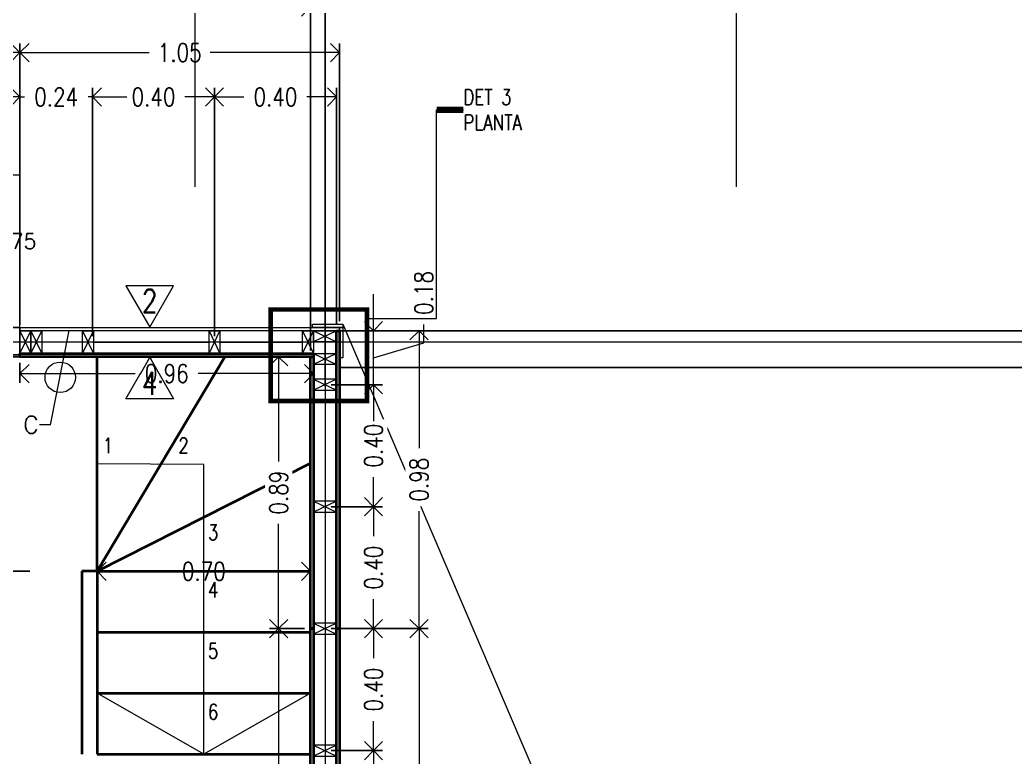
# Model space of a CAD drawing. Header units: inches. Extents: x 10.8 to 60.4, y 12.2 to 79.7.
# Drawn here: x 21.86 to 25.123, y 20.772 to 23.19 of the extents above; entities that cross this region are included whole.
import ezdxf
from ezdxf.enums import TextEntityAlignment as Align

# ---------------------------------------------------------------- set-up
doc = ezdxf.new("R2010")
doc.units = ezdxf.units.IN
doc.header["$MEASUREMENT"] = 0
doc.linetypes.add('CENTER', pattern=[2, 1.25, -0.25, 0.25, -0.25])
doc.layers.get('DEFPOINTS').update_dxf_attribs({"color": 210})
for name, color, linetype, lineweight in [('A-ANNO-DIMS', 3, 'Continuous', 18), ('A-ANNO-SYMB', 3, 'Continuous', 18), ('A-ANNO-TEXT', 3, 'Continuous', 18), ('A-DETL-MBND', 3, 'Continuous', 18), ('A-DOOR-FULL', 4, 'Continuous', 25), ('A-ELEV-IDEN', 3, 'Continuous', 18), ('A-ELEV-MBE1', 7, 'Continuous', 35), ('A-ELEV-MBE2', 4, 'Continuous', 25), ('A-SECT-MCUT', 7, 'Continuous', 35), ('A-WALL-PATT', 8, 'Continuous', 18), ('A-WALL-STUD', 3, 'Continuous', 18)]:
    doc.layers.add(name, color=color, linetype=linetype, lineweight=lineweight)
doc.styles.add('E-ROMANS', font='romans.shx', dxfattribs={"width": 0.8})
doc.dimstyles.new('E-0050_ARW_12', dxfattribs={"dimscale": 0.001, "dimtxt": 60, "dimasz": 60, "dimexe": 30, "dimexo": 20, "dimgap": 30, "dimtad": 0, "dimzin": 0, "dimdsep": 46, "dimtxsty": 'E-ROMANS', "dimblk": 'OPEN90', "dimcen": 30, "dimclrd": 256, "dimclre": 256, "dimclrt": 256, "dimadec": 0, "dimazin": 0, "dimtfac": 1, "dimtmove": 1, "dimatfit": 3, "dimldrblk": 'OPEN90', "dimfxl": 1, "dimtfill": 1, "dimtolj": 1, "dimtzin": 0, "dimlwd": -1, "dimarcsym": 0})

# ---------------------------------------------------------------- blocks, each defined once
blk = doc.blocks.new('_Open90')
at = {"color": 0, "linetype": 'ByBlock', "lineweight": -2}
for p, q in [((0, 0), (-1, 0)), ((-0.5, 0.5), (0, 0)), ((0, 0), (-0.5, -0.5))]:
    blk.add_line(p, q, dxfattribs=at)
blk = doc.blocks.new('*D928')
at = {"layer": 'A-ANNO-DIMS', "lineweight": -2, "transparency": 16777216}
for p, q in [((22.1129, 21.4014), (22.1129, 21.4114)), ((22.8129, 21.4014), (22.8129, 21.4114))]:
    blk.add_line(p, q, dxfattribs=at)
at = {"layer": 'A-ANNO-DIMS', "transparency": 16777216}
for p, q in [((22.1729, 21.3814), (22.3598, 21.3814)), ((22.7529, 21.3814), (22.566, 21.3814))]:
    blk.add_line(p, q, dxfattribs=at)
at = {"layer": 'DEFPOINTS', "color": 0, "transparency": 16777216}
for p in [(22.1129, 21.3814), (22.8129, 21.3814), (22.8129, 21.3814)]:
    blk.add_point(p, dxfattribs=at)
at = {"layer": 'A-ANNO-DIMS', "transparency": 16777216, "xscale": 0.06, "yscale": 0.06, "zscale": 0.06, "rotation": 180}
blk.add_blockref('_Open90', (22.1129, 21.3814), dxfattribs=at)
at = {"layer": 'A-ANNO-DIMS', "transparency": 16777216, "xscale": 0.06, "yscale": 0.06, "zscale": 0.06}
blk.add_blockref('_Open90', (22.8129, 21.3814), dxfattribs=at)
at = {"layer": 'A-ANNO-DIMS', "transparency": 16777216, "insert": (22.4629, 21.3814), "char_height": 0.06, "attachment_point": 5, "style": 'E-ROMANS', "bg_fill": 3, "box_fill_scale": 1.25, "bg_fill_color": 256, "bg_fill_true_color": 13158600, "bg_fill_transparency": 0}
blk.add_mtext('\\A1;0.70', dxfattribs=at)
blk = doc.blocks.new('*D572')
at = {"layer": 'A-ANNO-DIMS', "lineweight": -2, "transparency": 16777216}
for p, q in [((22.8804, 20.7934), (23.0492, 20.7934)), ((22.8804, 20.3934), (23.0492, 20.3934))]:
    blk.add_line(p, q, dxfattribs=at)
at = {"layer": 'A-ANNO-DIMS', "transparency": 16777216}
for p, q in [((23.0192, 20.7334), (23.0192, 20.6966)), ((23.0192, 20.4534), (23.0192, 20.4903))]:
    blk.add_line(p, q, dxfattribs=at)
at = {"layer": 'DEFPOINTS', "color": 0, "transparency": 16777216}
for p in [(22.8604, 20.7934), (23.0192, 20.7934), (22.8604, 20.3934)]:
    blk.add_point(p, dxfattribs=at)
at = {"layer": 'A-ANNO-DIMS', "transparency": 16777216, "xscale": 0.06, "yscale": 0.06, "zscale": 0.06}
for p, rotation in [((23.0192, 20.7934), 90), ((23.0192, 20.3934), 270)]:
    blk.add_blockref('_Open90', p, dxfattribs=dict(at, rotation=rotation))
at = {"layer": 'A-ANNO-DIMS', "transparency": 16777216, "insert": (23.0192, 20.5934), "char_height": 0.06, "attachment_point": 5, "rotation": 90, "style": 'E-ROMANS', "bg_fill": 3, "box_fill_scale": 1.25, "bg_fill_color": 256, "bg_fill_true_color": 13158600, "bg_fill_transparency": 0}
blk.add_mtext('\\A1;0.40', dxfattribs=at)
blk = doc.blocks.new('*D573')
at = {"layer": 'A-ANNO-DIMS', "lineweight": -2, "transparency": 16777216}
for p, q in [((22.8804, 21.1934), (23.0492, 21.1934)), ((22.8804, 20.7934), (23.0492, 20.7934))]:
    blk.add_line(p, q, dxfattribs=at)
at = {"layer": 'A-ANNO-DIMS', "transparency": 16777216}
for p, q in [((23.0192, 21.1334), (23.0192, 21.0966)), ((23.0192, 20.8534), (23.0192, 20.8903))]:
    blk.add_line(p, q, dxfattribs=at)
at = {"layer": 'DEFPOINTS', "color": 0, "transparency": 16777216}
for p in [(22.8604, 21.1934), (23.0192, 21.1934), (22.8604, 20.7934)]:
    blk.add_point(p, dxfattribs=at)
at = {"layer": 'A-ANNO-DIMS', "transparency": 16777216, "xscale": 0.06, "yscale": 0.06, "zscale": 0.06}
for p, rotation in [((23.0192, 21.1934), 90), ((23.0192, 20.7934), 270)]:
    blk.add_blockref('_Open90', p, dxfattribs=dict(at, rotation=rotation))
at = {"layer": 'A-ANNO-DIMS', "transparency": 16777216, "insert": (23.0192, 20.9934), "char_height": 0.06, "attachment_point": 5, "rotation": 90, "style": 'E-ROMANS', "bg_fill": 3, "box_fill_scale": 1.25, "bg_fill_color": 256, "bg_fill_true_color": 13158600, "bg_fill_transparency": 0}
blk.add_mtext('\\A1;0.40', dxfattribs=at)
blk = doc.blocks.new('*D574')
at = {"layer": 'A-ANNO-DIMS', "lineweight": -2, "transparency": 16777216}
for p, q in [((22.8804, 21.5934), (23.0492, 21.5934)), ((22.8804, 21.1934), (23.0492, 21.1934))]:
    blk.add_line(p, q, dxfattribs=at)
at = {"layer": 'A-ANNO-DIMS', "transparency": 16777216}
for p, q in [((23.0192, 21.5334), (23.0192, 21.4966)), ((23.0192, 21.2534), (23.0192, 21.2903))]:
    blk.add_line(p, q, dxfattribs=at)
at = {"layer": 'DEFPOINTS', "color": 0, "transparency": 16777216}
for p in [(22.8604, 21.5934), (23.0192, 21.5934), (22.8604, 21.1934)]:
    blk.add_point(p, dxfattribs=at)
at = {"layer": 'A-ANNO-DIMS', "transparency": 16777216, "xscale": 0.06, "yscale": 0.06, "zscale": 0.06}
for p, rotation in [((23.0192, 21.5934), 90), ((23.0192, 21.1934), 270)]:
    blk.add_blockref('_Open90', p, dxfattribs=dict(at, rotation=rotation))
at = {"layer": 'A-ANNO-DIMS', "transparency": 16777216, "insert": (23.0192, 21.3934), "char_height": 0.06, "attachment_point": 5, "rotation": 90, "style": 'E-ROMANS', "bg_fill": 3, "box_fill_scale": 1.25, "bg_fill_color": 256, "bg_fill_true_color": 13158600, "bg_fill_transparency": 0}
blk.add_mtext('\\A1;0.40', dxfattribs=at)
blk = doc.blocks.new('*D575')
at = {"layer": 'A-ANNO-DIMS', "lineweight": -2, "transparency": 16777216}
for p, q in [((22.8804, 21.9934), (23.0492, 21.9934)), ((22.8804, 21.5934), (23.0492, 21.5934))]:
    blk.add_line(p, q, dxfattribs=at)
at = {"layer": 'A-ANNO-DIMS', "transparency": 16777216}
for p, q in [((23.0192, 21.9334), (23.0192, 21.8966)), ((23.0192, 21.6534), (23.0192, 21.6903))]:
    blk.add_line(p, q, dxfattribs=at)
at = {"layer": 'DEFPOINTS', "color": 0, "transparency": 16777216}
for p in [(22.8604, 21.9934), (23.0192, 21.9934), (22.8604, 21.5934)]:
    blk.add_point(p, dxfattribs=at)
at = {"layer": 'A-ANNO-DIMS', "transparency": 16777216, "xscale": 0.06, "yscale": 0.06, "zscale": 0.06}
for p, rotation in [((23.0192, 21.9934), 90), ((23.0192, 21.5934), 270)]:
    blk.add_blockref('_Open90', p, dxfattribs=dict(at, rotation=rotation))
at = {"layer": 'A-ANNO-DIMS', "transparency": 16777216, "insert": (23.0192, 21.7934), "char_height": 0.06, "attachment_point": 5, "rotation": 90, "style": 'E-ROMANS', "bg_fill": 3, "box_fill_scale": 1.25, "bg_fill_color": 256, "bg_fill_true_color": 13158600, "bg_fill_transparency": 0}
blk.add_mtext('\\A1;0.40', dxfattribs=at)
blk = doc.blocks.new('*D935')
at = {"layer": 'A-ANNO-DIMS', "lineweight": -2, "transparency": 16777216}
for p, q in [((22.9279, 21.1934), (23.1987, 21.1934)), ((22.9279, 19.9934), (23.1987, 19.9934))]:
    blk.add_line(p, q, dxfattribs=at)
at = {"layer": 'A-ANNO-DIMS', "transparency": 16777216}
for p, q in [((23.1687, 21.1334), (23.1687, 20.6931)), ((23.1687, 20.0534), (23.1687, 20.4937))]:
    blk.add_line(p, q, dxfattribs=at)
at = {"layer": 'DEFPOINTS', "color": 0, "transparency": 16777216}
for p in [(22.9079, 21.1934), (23.1687, 21.1934), (22.9079, 19.9934)]:
    blk.add_point(p, dxfattribs=at)
at = {"layer": 'A-ANNO-DIMS', "transparency": 16777216, "xscale": 0.06, "yscale": 0.06, "zscale": 0.06}
for p, rotation in [((23.1687, 21.1934), 90), ((23.1687, 19.9934), 270)]:
    blk.add_blockref('_Open90', p, dxfattribs=dict(at, rotation=rotation))
at = {"layer": 'A-ANNO-DIMS', "transparency": 16777216, "insert": (23.1687, 20.5934), "char_height": 0.06, "attachment_point": 5, "rotation": 90, "style": 'E-ROMANS', "bg_fill": 3, "box_fill_scale": 1.25, "bg_fill_color": 256, "bg_fill_true_color": 13158600, "bg_fill_transparency": 0}
blk.add_mtext('\\A1;1.20', dxfattribs=at)
blk = doc.blocks.new('*D936')
at = {"layer": 'A-ANNO-DIMS', "lineweight": -2, "transparency": 16777216}
for p, q in [((22.9279, 22.1704), (23.1987, 22.1704)), ((22.9279, 21.1934), (23.1987, 21.1934))]:
    blk.add_line(p, q, dxfattribs=at)
at = {"layer": 'A-ANNO-DIMS', "transparency": 16777216}
for p, q in [((23.1687, 22.1104), (23.1687, 21.785)), ((23.1687, 21.2534), (23.1687, 21.5788))]:
    blk.add_line(p, q, dxfattribs=at)
at = {"layer": 'DEFPOINTS', "color": 0, "transparency": 16777216}
for p in [(22.9079, 22.1704), (23.1687, 22.1704), (22.9079, 21.1934)]:
    blk.add_point(p, dxfattribs=at)
at = {"layer": 'A-ANNO-DIMS', "transparency": 16777216, "xscale": 0.06, "yscale": 0.06, "zscale": 0.06}
for p, rotation in [((23.1687, 22.1704), 90), ((23.1687, 21.1934), 270)]:
    blk.add_blockref('_Open90', p, dxfattribs=dict(at, rotation=rotation))
at = {"layer": 'A-ANNO-DIMS', "transparency": 16777216, "insert": (23.1687, 21.6819), "char_height": 0.06, "attachment_point": 5, "rotation": 90, "style": 'E-ROMANS', "bg_fill": 3, "box_fill_scale": 1.25, "bg_fill_color": 256, "bg_fill_true_color": 13158600, "bg_fill_transparency": 0}
blk.add_mtext('\\A1;0.98', dxfattribs=at)
blk = doc.blocks.new('*D944')
at = {"layer": 'A-ANNO-DIMS', "lineweight": -2, "transparency": 16777216}
for p, q in [((22.7929, 21.1934), (22.6782, 21.1934)), ((22.7929, 19.9934), (22.6782, 19.9934))]:
    blk.add_line(p, q, dxfattribs=at)
at = {"layer": 'A-ANNO-DIMS', "transparency": 16777216}
for p, q in [((22.7082, 21.1334), (22.7082, 20.6931)), ((22.7082, 20.0534), (22.7082, 20.4937))]:
    blk.add_line(p, q, dxfattribs=at)
at = {"layer": 'DEFPOINTS', "color": 0, "transparency": 16777216}
for p in [(22.7082, 21.1934), (22.8129, 21.1934), (22.8129, 19.9934)]:
    blk.add_point(p, dxfattribs=at)
at = {"layer": 'A-ANNO-DIMS', "transparency": 16777216, "xscale": 0.06, "yscale": 0.06, "zscale": 0.06}
for p, rotation in [((22.7082, 21.1934), 90), ((22.7082, 19.9934), 270)]:
    blk.add_blockref('_Open90', p, dxfattribs=dict(at, rotation=rotation))
at = {"layer": 'A-ANNO-DIMS', "transparency": 16777216, "insert": (22.7082, 20.5934), "char_height": 0.06, "attachment_point": 5, "rotation": 90, "style": 'E-ROMANS', "bg_fill": 3, "box_fill_scale": 1.25, "bg_fill_color": 256, "bg_fill_true_color": 13158600, "bg_fill_transparency": 0}
blk.add_mtext('\\A1;1.20', dxfattribs=at)
blk = doc.blocks.new('*D945')
at = {"layer": 'A-ANNO-DIMS', "lineweight": -2, "transparency": 16777216}
for p, q in [((22.7929, 22.0854), (22.6782, 22.0854)), ((22.7929, 21.1934), (22.6782, 21.1934))]:
    blk.add_line(p, q, dxfattribs=at)
at = {"layer": 'A-ANNO-DIMS', "transparency": 16777216}
for p, q in [((22.7082, 22.0254), (22.7082, 21.7414)), ((22.7082, 21.2534), (22.7082, 21.5374))]:
    blk.add_line(p, q, dxfattribs=at)
at = {"layer": 'DEFPOINTS', "color": 0, "transparency": 16777216}
for p in [(22.7082, 22.0854), (22.8129, 22.0854), (22.8129, 21.1934)]:
    blk.add_point(p, dxfattribs=at)
at = {"layer": 'A-ANNO-DIMS', "transparency": 16777216, "xscale": 0.06, "yscale": 0.06, "zscale": 0.06}
for p, rotation in [((22.7082, 22.0854), 90), ((22.7082, 21.1934), 270)]:
    blk.add_blockref('_Open90', p, dxfattribs=dict(at, rotation=rotation))
at = {"layer": 'A-ANNO-DIMS', "transparency": 16777216, "insert": (22.7082, 21.6394), "char_height": 0.06, "attachment_point": 5, "rotation": 90, "style": 'E-ROMANS', "bg_fill": 3, "box_fill_scale": 1.25, "bg_fill_color": 256, "bg_fill_true_color": 13158600, "bg_fill_transparency": 0}
blk.add_mtext('\\A1;0.89', dxfattribs=at)
blk = doc.blocks.new('*D952')
at = {"layer": 'A-ANNO-DIMS', "lineweight": -2, "transparency": 16777216}
for p, q in [((21.8599, 22.0654), (21.8599, 22.0001)), ((22.8229, 22.0654), (22.8229, 22.0001))]:
    blk.add_line(p, q, dxfattribs=at)
at = {"layer": 'A-ANNO-DIMS', "transparency": 16777216}
for p, q in [((21.9199, 22.0301), (22.2383, 22.0301)), ((22.7629, 22.0301), (22.4446, 22.0301))]:
    blk.add_line(p, q, dxfattribs=at)
at = {"layer": 'DEFPOINTS', "color": 0, "transparency": 16777216}
for p in [(21.8599, 22.0854), (22.8229, 22.0854), (22.8229, 22.0301)]:
    blk.add_point(p, dxfattribs=at)
at = {"layer": 'A-ANNO-DIMS', "transparency": 16777216, "xscale": 0.06, "yscale": 0.06, "zscale": 0.06, "rotation": 180}
blk.add_blockref('_Open90', (21.8599, 22.0301), dxfattribs=at)
at = {"layer": 'A-ANNO-DIMS', "transparency": 16777216, "xscale": 0.06, "yscale": 0.06, "zscale": 0.06}
blk.add_blockref('_Open90', (22.8229, 22.0301), dxfattribs=at)
at = {"layer": 'A-ANNO-DIMS', "transparency": 16777216, "insert": (22.3414, 22.0301), "char_height": 0.06, "attachment_point": 5, "style": 'E-ROMANS', "bg_fill": 3, "box_fill_scale": 1.25, "bg_fill_color": 256, "bg_fill_true_color": 13158600, "bg_fill_transparency": 0}
blk.add_mtext('\\A1;0.96', dxfattribs=at)
blk = doc.blocks.new('*D672')
at = {"layer": 'A-ANNO-DIMS', "transparency": 16777216}
for p, q in [((23.0192, 22.2304), (23.0192, 22.2904)), ((23.1842, 22.1314), (23.1842, 22.1914)), ((23.0192, 21.9934), (23.0192, 22.1704)), ((23.0192, 21.9934), (23.0192, 22.1704)), ((23.0192, 22.0819), (23.1842, 22.1314)), ((23.0192, 21.9334), (23.0192, 21.8734))]:
    blk.add_line(p, q, dxfattribs=at)
at = {"layer": 'A-ANNO-DIMS', "lineweight": -2, "transparency": 16777216}
for p, q in [((22.8804, 22.1704), (23.0492, 22.1704)), ((22.8804, 21.9934), (23.0492, 21.9934))]:
    blk.add_line(p, q, dxfattribs=at)
at = {"layer": 'DEFPOINTS', "color": 0, "transparency": 16777216}
for p in [(22.8604, 22.1704), (23.0192, 22.1704), (22.8604, 21.9934)]:
    blk.add_point(p, dxfattribs=at)
at = {"layer": 'A-ANNO-DIMS', "transparency": 16777216, "xscale": 0.06, "yscale": 0.06, "zscale": 0.06}
for p, rotation in [((23.0192, 22.1704), 270), ((23.0192, 21.9934), 90)]:
    blk.add_blockref('_Open90', p, dxfattribs=dict(at, rotation=rotation))
at = {"layer": 'A-ANNO-DIMS', "transparency": 16777216, "insert": (23.1842, 22.2945), "char_height": 0.06, "attachment_point": 5, "rotation": 90, "style": 'E-ROMANS', "bg_fill": 3, "box_fill_scale": 1.25, "bg_fill_color": 256, "bg_fill_true_color": 13158600, "bg_fill_transparency": 0}
blk.add_mtext('\\A1;0.18', dxfattribs=at)
blk = doc.blocks.new('*D676')
at = {"layer": 'A-ANNO-DIMS', "lineweight": -2, "transparency": 16777216}
for p, q in [((21.8599, 22.2014), (21.8599, 23.113)), ((22.9079, 22.2014), (22.9079, 23.113))]:
    blk.add_line(p, q, dxfattribs=at)
at = {"layer": 'A-ANNO-DIMS', "transparency": 16777216}
for p, q in [((21.9199, 23.083), (22.2842, 23.083)), ((22.8479, 23.083), (22.4836, 23.083))]:
    blk.add_line(p, q, dxfattribs=at)
at = {"layer": 'DEFPOINTS', "color": 0, "transparency": 16777216}
for p in [(22.9079, 23.083), (21.8599, 22.1814), (22.9079, 22.1814)]:
    blk.add_point(p, dxfattribs=at)
at = {"layer": 'A-ANNO-DIMS', "transparency": 16777216, "xscale": 0.06, "yscale": 0.06, "zscale": 0.06, "rotation": 180}
blk.add_blockref('_Open90', (21.8599, 23.083), dxfattribs=at)
at = {"layer": 'A-ANNO-DIMS', "transparency": 16777216, "xscale": 0.06, "yscale": 0.06, "zscale": 0.06}
blk.add_blockref('_Open90', (22.9079, 23.083), dxfattribs=at)
at = {"layer": 'A-ANNO-DIMS', "transparency": 16777216, "insert": (22.3839, 23.083), "char_height": 0.06, "attachment_point": 5, "style": 'E-ROMANS', "bg_fill": 3, "box_fill_scale": 1.25, "bg_fill_color": 256, "bg_fill_true_color": 13158600, "bg_fill_transparency": 0}
blk.add_mtext('\\A1;1.05', dxfattribs=at)
blk = doc.blocks.new('*D677')
at = {"layer": 'A-ANNO-DIMS', "lineweight": -2, "transparency": 16777216}
for p, q in [((21.0129, 22.2014), (21.0129, 23.113)), ((21.8599, 22.2014), (21.8599, 23.113))]:
    blk.add_line(p, q, dxfattribs=at)
at = {"layer": 'A-ANNO-DIMS', "transparency": 16777216}
for p, q in [((21.0729, 23.083), (21.3333, 23.083)), ((21.7999, 23.083), (21.5396, 23.083))]:
    blk.add_line(p, q, dxfattribs=at)
at = {"layer": 'DEFPOINTS', "color": 0, "transparency": 16777216}
for p in [(21.8599, 23.083), (21.0129, 22.1814), (21.8599, 22.1814)]:
    blk.add_point(p, dxfattribs=at)
at = {"layer": 'A-ANNO-DIMS', "transparency": 16777216, "xscale": 0.06, "yscale": 0.06, "zscale": 0.06, "rotation": 180}
blk.add_blockref('_Open90', (21.0129, 23.083), dxfattribs=at)
at = {"layer": 'A-ANNO-DIMS', "transparency": 16777216, "xscale": 0.06, "yscale": 0.06, "zscale": 0.06}
blk.add_blockref('_Open90', (21.8599, 23.083), dxfattribs=at)
at = {"layer": 'A-ANNO-DIMS', "transparency": 16777216, "insert": (21.4364, 23.083), "char_height": 0.06, "attachment_point": 5, "style": 'E-ROMANS', "bg_fill": 3, "box_fill_scale": 1.25, "bg_fill_color": 256, "bg_fill_true_color": 13158600, "bg_fill_transparency": 0}
blk.add_mtext('\\A1;0.85', dxfattribs=at)
blk = doc.blocks.new('*D682')
at = {"layer": 'A-ANNO-DIMS', "lineweight": -2, "transparency": 16777216}
for p, q in [((21.8599, 22.1904), (21.8599, 22.9674)), ((22.0979, 22.1529), (22.0979, 22.9674))]:
    blk.add_line(p, q, dxfattribs=at)
at = {"layer": 'A-ANNO-DIMS', "transparency": 16777216}
for p, q in [((21.7999, 22.9374), (21.7399, 22.9374)), ((21.8599, 22.9374), (21.8746, 22.9374)), ((22.0979, 22.9374), (22.0832, 22.9374)), ((22.1579, 22.9374), (22.2179, 22.9374))]:
    blk.add_line(p, q, dxfattribs=at)
at = {"layer": 'DEFPOINTS', "color": 0, "transparency": 16777216}
for p in [(22.0979, 22.9374), (21.8599, 22.1704), (22.0979, 22.1329)]:
    blk.add_point(p, dxfattribs=at)
at = {"layer": 'A-ANNO-DIMS', "transparency": 16777216, "xscale": 0.06, "yscale": 0.06, "zscale": 0.06}
blk.add_blockref('_Open90', (21.8599, 22.9374), dxfattribs=at)
at = {"layer": 'A-ANNO-DIMS', "transparency": 16777216, "xscale": 0.06, "yscale": 0.06, "zscale": 0.06, "rotation": 180}
blk.add_blockref('_Open90', (22.0979, 22.9374), dxfattribs=at)
at = {"layer": 'A-ANNO-DIMS', "transparency": 16777216, "insert": (21.9789, 22.9374), "char_height": 0.06, "attachment_point": 5, "style": 'E-ROMANS', "bg_fill": 3, "box_fill_scale": 1.25, "bg_fill_color": 256, "bg_fill_true_color": 13158600, "bg_fill_transparency": 0}
blk.add_mtext('\\A1;0.24', dxfattribs=at)
blk = doc.blocks.new('*D683')
at = {"layer": 'A-ANNO-DIMS', "lineweight": -2, "transparency": 16777216}
for p, q in [((22.0979, 22.1529), (22.0979, 22.9674)), ((22.4979, 22.1529), (22.4979, 22.9674))]:
    blk.add_line(p, q, dxfattribs=at)
at = {"layer": 'A-ANNO-DIMS', "transparency": 16777216}
for p, q in [((22.1579, 22.9374), (22.1947, 22.9374)), ((22.4379, 22.9374), (22.401, 22.9374))]:
    blk.add_line(p, q, dxfattribs=at)
at = {"layer": 'DEFPOINTS', "color": 0, "transparency": 16777216}
for p in [(22.4979, 22.9374), (22.0979, 22.1329), (22.4979, 22.1329)]:
    blk.add_point(p, dxfattribs=at)
at = {"layer": 'A-ANNO-DIMS', "transparency": 16777216, "xscale": 0.06, "yscale": 0.06, "zscale": 0.06, "rotation": 180}
blk.add_blockref('_Open90', (22.0979, 22.9374), dxfattribs=at)
at = {"layer": 'A-ANNO-DIMS', "transparency": 16777216, "xscale": 0.06, "yscale": 0.06, "zscale": 0.06}
blk.add_blockref('_Open90', (22.4979, 22.9374), dxfattribs=at)
at = {"layer": 'A-ANNO-DIMS', "transparency": 16777216, "insert": (22.2979, 22.9374), "char_height": 0.06, "attachment_point": 5, "style": 'E-ROMANS', "bg_fill": 3, "box_fill_scale": 1.25, "bg_fill_color": 256, "bg_fill_true_color": 13158600, "bg_fill_transparency": 0}
blk.add_mtext('\\A1;0.40', dxfattribs=at)
blk = doc.blocks.new('*D684')
at = {"layer": 'A-ANNO-DIMS', "lineweight": -2, "transparency": 16777216}
for p, q in [((22.4976, 22.1529), (22.4976, 22.9674)), ((22.8979, 22.1904), (22.8979, 22.9674))]:
    blk.add_line(p, q, dxfattribs=at)
at = {"layer": 'A-ANNO-DIMS', "transparency": 16777216}
for p, q in [((22.5576, 22.9374), (22.5946, 22.9374)), ((22.8379, 22.9374), (22.8009, 22.9374))]:
    blk.add_line(p, q, dxfattribs=at)
at = {"layer": 'DEFPOINTS', "color": 0, "transparency": 16777216}
for p in [(22.8979, 22.9374), (22.8979, 22.1704), (22.4976, 22.1329)]:
    blk.add_point(p, dxfattribs=at)
at = {"layer": 'A-ANNO-DIMS', "transparency": 16777216, "xscale": 0.06, "yscale": 0.06, "zscale": 0.06, "rotation": 180}
blk.add_blockref('_Open90', (22.4976, 22.9374), dxfattribs=at)
at = {"layer": 'A-ANNO-DIMS', "transparency": 16777216, "xscale": 0.06, "yscale": 0.06, "zscale": 0.06}
blk.add_blockref('_Open90', (22.8979, 22.9374), dxfattribs=at)
at = {"layer": 'A-ANNO-DIMS', "transparency": 16777216, "insert": (22.6978, 22.9374), "char_height": 0.06, "attachment_point": 5, "style": 'E-ROMANS', "bg_fill": 3, "box_fill_scale": 1.25, "bg_fill_color": 256, "bg_fill_true_color": 13158600, "bg_fill_transparency": 0}
blk.add_mtext('\\A1;0.40', dxfattribs=at)
blk = doc.blocks.new('*D685')
at = {"layer": 'A-ANNO-DIMS', "lineweight": -2, "transparency": 16777216}
for p, q in [((19.8129, 22.3503), (19.8129, 23.2619)), ((22.8129, 22.1054), (22.8129, 23.2619))]:
    blk.add_line(p, q, dxfattribs=at)
at = {"layer": 'A-ANNO-DIMS', "transparency": 16777216}
for p, q in [((19.8729, 23.2319), (21.2098, 23.2319)), ((22.7529, 23.2319), (21.416, 23.2319))]:
    blk.add_line(p, q, dxfattribs=at)
at = {"layer": 'DEFPOINTS', "color": 0, "transparency": 16777216}
for p in [(22.8129, 23.2319), (19.8129, 22.3303), (22.8129, 22.0854)]:
    blk.add_point(p, dxfattribs=at)
at = {"layer": 'A-ANNO-DIMS', "transparency": 16777216, "xscale": 0.06, "yscale": 0.06, "zscale": 0.06, "rotation": 180}
blk.add_blockref('_Open90', (19.8129, 23.2319), dxfattribs=at)
at = {"layer": 'A-ANNO-DIMS', "transparency": 16777216, "xscale": 0.06, "yscale": 0.06, "zscale": 0.06}
blk.add_blockref('_Open90', (22.8129, 23.2319), dxfattribs=at)
at = {"layer": 'A-ANNO-DIMS', "transparency": 16777216, "insert": (21.3129, 23.2319), "char_height": 0.06, "attachment_point": 5, "style": 'E-ROMANS', "bg_fill": 3, "box_fill_scale": 1.25, "bg_fill_color": 256, "bg_fill_true_color": 13158600, "bg_fill_transparency": 0}
blk.add_mtext('\\A1;3.00', dxfattribs=at)
blk = doc.blocks.new('*D686')
at = {"layer": 'A-ANNO-DIMS', "lineweight": -2, "transparency": 16777216}
for p, q in [((19.7634, 22.3654), (19.7634, 23.3786)), ((22.8604, 22.1404), (22.8604, 23.3786))]:
    blk.add_line(p, q, dxfattribs=at)
at = {"layer": 'A-ANNO-DIMS', "transparency": 16777216}
for p, q in [((19.8234, 23.3486), (21.2088, 23.3486)), ((22.8004, 23.3486), (21.415, 23.3486))]:
    blk.add_line(p, q, dxfattribs=at)
at = {"layer": 'DEFPOINTS', "color": 0, "transparency": 16777216}
for p in [(22.8604, 23.3486), (19.7634, 22.3454), (22.8604, 22.1204)]:
    blk.add_point(p, dxfattribs=at)
at = {"layer": 'A-ANNO-DIMS', "transparency": 16777216, "xscale": 0.06, "yscale": 0.06, "zscale": 0.06, "rotation": 180}
blk.add_blockref('_Open90', (19.7634, 23.3486), dxfattribs=at)
at = {"layer": 'A-ANNO-DIMS', "transparency": 16777216, "xscale": 0.06, "yscale": 0.06, "zscale": 0.06}
blk.add_blockref('_Open90', (22.8604, 23.3486), dxfattribs=at)
at = {"layer": 'A-ANNO-DIMS', "transparency": 16777216, "insert": (21.3119, 23.3486), "char_height": 0.06, "attachment_point": 5, "style": 'E-ROMANS', "bg_fill": 3, "box_fill_scale": 1.25, "bg_fill_color": 256, "bg_fill_true_color": 13158600, "bg_fill_transparency": 0}
blk.add_mtext('\\A1;3.10', dxfattribs=at)
blk = doc.blocks.new('*D693')
at = {"layer": 'A-ANNO-DIMS', "lineweight": -2, "transparency": 16777216}
for p, q in [((21.8929, 22.0854), (21.7421, 22.0854)), ((21.8929, 21.3814), (21.7421, 21.3814))]:
    blk.add_line(p, q, dxfattribs=at)
at = {"layer": 'A-ANNO-DIMS', "transparency": 16777216}
for p, q in [((21.7721, 22.0254), (21.7721, 21.8365)), ((21.7721, 21.4414), (21.7721, 21.6303))]:
    blk.add_line(p, q, dxfattribs=at)
at = {"layer": 'DEFPOINTS', "color": 0, "transparency": 16777216}
for p in [(21.9129, 22.0854), (21.7721, 21.3814), (21.9129, 21.3814)]:
    blk.add_point(p, dxfattribs=at)
at = {"layer": 'A-ANNO-DIMS', "transparency": 16777216, "xscale": 0.06, "yscale": 0.06, "zscale": 0.06}
for p, rotation in [((21.7721, 22.0854), 90), ((21.7721, 21.3814), 270)]:
    blk.add_blockref('_Open90', p, dxfattribs=dict(at, rotation=rotation))
at = {"layer": 'A-ANNO-DIMS', "transparency": 16777216, "insert": (21.7721, 21.7334), "char_height": 0.06, "attachment_point": 5, "rotation": 90, "style": 'E-ROMANS', "bg_fill": 3, "box_fill_scale": 1.25, "bg_fill_color": 256, "bg_fill_true_color": 13158600, "bg_fill_transparency": 0}
blk.add_mtext('\\A1;0.70', dxfattribs=at)
blk = doc.blocks.new('*D1053')
at = {"layer": 'A-ANNO-DIMS', "lineweight": -2, "transparency": 16777216}
for p, q in [((19.7634, 22.4134), (19.7634, 24.9935)), ((22.8604, 21.9884), (22.8604, 24.9935))]:
    blk.add_line(p, q, dxfattribs=at)
at = {"layer": 'A-ANNO-DIMS', "transparency": 16777216}
for p, q in [((19.8234, 24.9635), (21.2088, 24.9635)), ((22.8004, 24.9635), (21.415, 24.9635))]:
    blk.add_line(p, q, dxfattribs=at)
at = {"layer": 'DEFPOINTS', "color": 0, "transparency": 16777216}
for p in [(22.8604, 24.9635), (19.7634, 22.3934), (22.8604, 21.9684)]:
    blk.add_point(p, dxfattribs=at)
at = {"layer": 'A-ANNO-DIMS', "transparency": 16777216, "xscale": 0.06, "yscale": 0.06, "zscale": 0.06, "rotation": 180}
blk.add_blockref('_Open90', (19.7634, 24.9635), dxfattribs=at)
at = {"layer": 'A-ANNO-DIMS', "transparency": 16777216, "xscale": 0.06, "yscale": 0.06, "zscale": 0.06}
blk.add_blockref('_Open90', (22.8604, 24.9635), dxfattribs=at)
at = {"layer": 'A-ANNO-DIMS', "transparency": 16777216, "insert": (21.3119, 24.9635), "char_height": 0.06, "attachment_point": 5, "style": 'E-ROMANS', "bg_fill": 3, "box_fill_scale": 1.25, "bg_fill_color": 256, "bg_fill_true_color": 13158600, "bg_fill_transparency": 0}
blk.add_mtext('\\A1;3.10', dxfattribs=at)
blk = doc.blocks.new('*D879')
at = {"layer": 'A-ANNO-DIMS', "lineweight": -2, "transparency": 16777216}
for p, q in [((22.8604, 21.9884), (22.8604, 25.0005)), ((25.9574, 22.4084), (25.9574, 25.0005))]:
    blk.add_line(p, q, dxfattribs=at)
at = {"layer": 'A-ANNO-DIMS', "transparency": 16777216}
for p, q in [((22.9204, 24.9705), (24.3058, 24.9705)), ((25.8974, 24.9705), (24.512, 24.9705))]:
    blk.add_line(p, q, dxfattribs=at)
at = {"layer": 'DEFPOINTS', "color": 0, "transparency": 16777216}
for p in [(25.9574, 24.9705), (25.9574, 22.3884), (22.8604, 21.9684)]:
    blk.add_point(p, dxfattribs=at)
at = {"layer": 'A-ANNO-DIMS', "transparency": 16777216, "xscale": 0.06, "yscale": 0.06, "zscale": 0.06, "rotation": 180}
blk.add_blockref('_Open90', (22.8604, 24.9705), dxfattribs=at)
at = {"layer": 'A-ANNO-DIMS', "transparency": 16777216, "xscale": 0.06, "yscale": 0.06, "zscale": 0.06}
blk.add_blockref('_Open90', (25.9574, 24.9705), dxfattribs=at)
at = {"layer": 'A-ANNO-DIMS', "transparency": 16777216, "insert": (24.4089, 24.9705), "char_height": 0.06, "attachment_point": 5, "style": 'E-ROMANS', "bg_fill": 3, "box_fill_scale": 1.25, "bg_fill_color": 256, "bg_fill_true_color": 13158600, "bg_fill_transparency": 0}
blk.add_mtext('\\A1;3.10', dxfattribs=at)

msp = doc.modelspace()

# ---------------------------------------------------------------- linework, layer by layer
at = {"layer": 'A-ANNO-SYMB'}
for p, q in [((22.8604, 25.1522), (22.8604, 13.8788)), ((21.9602, 21.8624), (22.0219, 22.1715)), ((22.0219, 22.1715), (22.0573, 22.1715)), ((34.2889, 22.1329), (11.4546, 22.1329)), ((21.9602, 21.8624), (21.9245, 21.8624))]:
    msp.add_line(p, q, dxfattribs=at)
msp.add_circle((21.9922, 22.0178), 0.05, dxfattribs=at)
at = {"layer": 'A-DETL-MBND'}
for points in [[(22.9189, 22.1924), (22.9189, 22.1814), (22.8189, 22.1814), (22.8189, 22.1924)], [(22.9079, 22.1814), (22.9079, 22.1704), (21.8599, 22.1704), (21.8599, 22.1814)], [(22.9189, 22.0814), (22.9079, 22.0814), (22.9079, 22.1814), (22.9189, 22.1814)]]:
    msp.add_lwpolyline(points, close=True, dxfattribs=at)
at = {"layer": 'A-ELEV-IDEN'}
msp.add_line((22.9189, 22.1924), (25.9079, 15.1934), dxfattribs=at)
msp.add_lwpolyline([(22.8129, 20.9814), (22.4629, 20.7814), (22.1129, 20.9814)], dxfattribs=at)
at = {"layer": 'A-ELEV-MBE1'}
msp.add_line((22.0629, 21.3814), (22.0629, 20.7814), dxfattribs=at)
for points in [[(22.1129, 21.1814), (22.8129, 21.1814)], [(22.1129, 20.9814), (22.8129, 20.9814)], [(22.1129, 20.7814), (22.8129, 20.7814)]]:
    msp.add_lwpolyline(points, dxfattribs=at)
at = {"layer": 'A-SECT-MCUT'}
for points in [[(22.9079, 22.1704), (22.9079, 21.1934), (22.8979, 21.1934), (22.8979, 22.1704)], [(21.8599, 22.0954), (22.8229, 22.0954), (22.8229, 22.0854), (21.8599, 22.0854)], [(22.8229, 21.1934), (22.8229, 19.9934), (22.8129, 19.9934), (22.8129, 21.1934)], [(22.9079, 21.1934), (22.9079, 19.9934), (22.8979, 19.9934), (22.8979, 21.1934)]]:
    msp.add_lwpolyline(points, close=True, dxfattribs=at)

# ---------------------------------------------------------------- texts
at = {"layer": 'A-ANNO-SYMB', "style": 'E-ROMANS'}
msp.add_text('C', height=0.0569, dxfattribs=at).set_placement((21.8707, 21.8337))
at = {"layer": 'A-ANNO-TEXT', "char_height": 0.05, "attachment_point": 5, "rotation": 0.0005, "style": 'E-ROMANS'}
for s, insert in [('\\pi-0.3,l0.3,t0.3;1', (22.1484, 21.7942)), ('\\pi-0.3,l0.3,t0.3;2', (22.3966, 21.7942)), ('\\pi-0.3,l0.3,t0.3;3', (22.4935, 21.5089)), ('\\pi-0.3,l0.3,t0.3;5', (22.4935, 21.1203)), ('\\pi-0.3,l0.3,t0.3;6', (22.4935, 20.9203))]:
    msp.add_mtext(s, dxfattribs=dict(at, insert=insert))

# ---------------------------------------------------------------- dimensions: what is measured, and where the dimension line sits
at = {"layer": 'A-ANNO-DIMS'}
dim = msp.add_linear_dim(base=(22.8129, 21.3814), p1=(22.1129, 21.3814), p2=(22.8129, 21.3814), dimstyle='E-0050_ARW_12', dxfattribs=at)
dim.commit()
dim.dimension.update_dxf_attribs({"geometry": '*D928', "text_midpoint": (22.4629, 21.3814), "dimtype": 160})

# ---------------------------------------------------------------- next in the draw order: linework, layer by layer
at = {"layer": 'A-ELEV-IDEN'}
msp.add_lwpolyline([(22.4629, 20.7814), (22.4629, 21.7314), (22.1129, 21.7334)], dxfattribs=at)
at = {"layer": 'A-ELEV-MBE1'}
msp.add_line((22.1129, 21.3814), (22.1129, 20.7814), dxfattribs=at)
for points in [[(22.1129, 21.3814), (22.1129, 22.0854)], [(22.1129, 21.3814), (22.5323, 22.0854)], [(22.1129, 21.3814), (22.8129, 21.7366)], [(22.1129, 21.3814), (22.0629, 21.3814)], [(22.1129, 21.3814), (22.8129, 21.3814)]]:
    msp.add_lwpolyline(points, dxfattribs=at)
at = {"layer": 'A-SECT-MCUT'}
msp.add_lwpolyline([(22.8229, 22.0854), (22.8229, 21.1934), (22.8129, 21.1934), (22.8129, 22.0854)], close=True, dxfattribs=at)

# ---------------------------------------------------------------- next in the draw order: texts
at = {"layer": 'A-ANNO-TEXT', "insert": (22.4935, 21.3203), "char_height": 0.05, "attachment_point": 5, "rotation": 0.0005, "style": 'E-ROMANS'}
msp.add_mtext('\\pi-0.3,l0.3,t0.3;4', dxfattribs=at)

# ---------------------------------------------------------------- next in the draw order: dimensions: what is measured, and where the dimension line sits
at = {"layer": 'A-ANNO-DIMS'}
dim = msp.add_linear_dim(base=(23.0192, 20.7934), p1=(22.8604, 20.3934), p2=(22.8604, 20.7934), angle=90, dimstyle='E-0050_ARW_12', dxfattribs=at)
dim.commit()
dim.dimension.update_dxf_attribs({"geometry": '*D572', "text_midpoint": (23.0192, 20.5934)})

# ---------------------------------------------------------------- next in the draw order: dimensions: what is measured, and where the dimension line sits
for base, p1, p2, picture, middle in [((22.7082, 21.1934), (22.8129, 19.9934), (22.8129, 21.1934), '*D944', (22.7082, 20.5934)), ((23.0192, 21.1934), (22.8604, 20.7934), (22.8604, 21.1934), '*D573', (23.0192, 20.9934))]:
    dim = msp.add_linear_dim(base=base, p1=p1, p2=p2, angle=90, dimstyle='E-0050_ARW_12', dxfattribs=at)
    dim.commit()
    dim.dimension.update_dxf_attribs({"geometry": picture, "text_midpoint": middle})

# ---------------------------------------------------------------- next in the draw order: linework, layer by layer
at = {"layer": 'A-WALL-PATT', "ltscale": 0.1}
msp.add_line((22.8604, 21.1684), (22.8604, 20.8184), dxfattribs=at)

# ---------------------------------------------------------------- next in the draw order: dimensions: what is measured, and where the dimension line sits
at = {"layer": 'A-ANNO-DIMS'}
for base, p1, p2, picture, middle in [((22.7082, 22.0854), (22.8129, 21.1934), (22.8129, 22.0854), '*D945', (22.7082, 21.6394)), ((23.0192, 21.5934), (22.8604, 21.1934), (22.8604, 21.5934), '*D574', (23.0192, 21.3934))]:
    dim = msp.add_linear_dim(base=base, p1=p1, p2=p2, angle=90, dimstyle='E-0050_ARW_12', dxfattribs=at)
    dim.commit()
    dim.dimension.update_dxf_attribs({"geometry": picture, "text_midpoint": middle})

# ---------------------------------------------------------------- next in the draw order: linework, layer by layer
at = {"layer": 'A-WALL-PATT', "ltscale": 0.1}
msp.add_line((22.8604, 21.5684), (22.8604, 21.2184), dxfattribs=at)

# ---------------------------------------------------------------- next in the draw order: dimensions: what is measured, and where the dimension line sits
at = {"layer": 'A-ANNO-DIMS'}
dim = msp.add_linear_dim(base=(22.8229, 22.0301), p1=(21.8599, 22.0854), p2=(22.8229, 22.0854), dimstyle='E-0050_ARW_12', dxfattribs=at)
dim.commit()
dim.dimension.update_dxf_attribs({"geometry": '*D952', "text_midpoint": (22.3414, 22.0301)})
for base, p1, p2, picture, middle in [((23.0192, 21.9934), (22.8604, 21.5934), (22.8604, 21.9934), '*D575', (23.0192, 21.7934)), ((23.1687, 21.1934), (22.9079, 19.9934), (22.9079, 21.1934), '*D935', (23.1687, 20.5934))]:
    dim = msp.add_linear_dim(base=base, p1=p1, p2=p2, angle=90, dimstyle='E-0050_ARW_12', dxfattribs=at)
    dim.commit()
    dim.dimension.update_dxf_attribs({"geometry": picture, "text_midpoint": middle})

# ---------------------------------------------------------------- next in the draw order: linework, layer by layer
at = {"layer": 'A-WALL-STUD'}
for p, q in [((22.8979, 20.8114), (22.8229, 20.7754)), ((22.8229, 20.8114), (22.8979, 20.7754))]:
    msp.add_line(p, q, dxfattribs=at)
msp.add_lwpolyline([(22.8979, 20.8114), (22.8229, 20.8114), (22.8229, 20.7754), (22.8979, 20.7754)], close=True, dxfattribs=at)

# ---------------------------------------------------------------- next in the draw order: dimensions: what is measured, and where the dimension line sits
at = {"layer": 'A-ANNO-DIMS'}
dim = msp.add_linear_dim(base=(23.1687, 22.1704), p1=(22.9079, 21.1934), p2=(22.9079, 22.1704), angle=90, dimstyle='E-0050_ARW_12', dxfattribs=at)
dim.commit()
dim.dimension.update_dxf_attribs({"geometry": '*D936', "text_midpoint": (23.1687, 21.6819)})

# ---------------------------------------------------------------- next in the draw order: linework, layer by layer
at = {"layer": 'A-WALL-STUD'}
for p, q in [((22.8979, 21.6114), (22.8229, 21.5754)), ((22.8229, 21.6114), (22.8979, 21.5754)), ((22.8979, 21.2114), (22.8229, 21.1754)), ((22.8229, 21.2114), (22.8979, 21.1754))]:
    msp.add_line(p, q, dxfattribs=at)
for points in [[(22.8979, 21.6114), (22.8229, 21.6114), (22.8229, 21.5754), (22.8979, 21.5754)], [(22.8979, 21.2114), (22.8229, 21.2114), (22.8229, 21.1754), (22.8979, 21.1754)]]:
    msp.add_lwpolyline(points, close=True, dxfattribs=at)

# ---------------------------------------------------------------- next in the draw order: dimensions: what is measured, and where the dimension line sits
at = {"layer": 'A-ANNO-DIMS'}
dim = msp.add_linear_dim(base=(23.0192, 22.1704), p1=(22.8604, 21.9934), p2=(22.8604, 22.1704), angle=90, dimstyle='E-0050_ARW_12', dxfattribs=at)
dim.commit()
dim.dimension.update_dxf_attribs({"geometry": '*D672', "text_midpoint": (23.1842, 22.2214)})

# ---------------------------------------------------------------- next in the draw order: dimensions: what is measured, and where the dimension line sits
dim = msp.add_linear_dim(base=(22.9079, 23.083), p1=(21.8599, 22.1814), p2=(22.9079, 22.1814), dimstyle='E-0050_ARW_12', dxfattribs=at)
dim.commit()
dim.dimension.update_dxf_attribs({"geometry": '*D676', "text_midpoint": (22.3839, 23.083)})

# ---------------------------------------------------------------- next in the draw order: dimensions: what is measured, and where the dimension line sits
dim = msp.add_linear_dim(base=(21.8599, 23.083), p1=(21.0129, 22.1814), p2=(21.8599, 22.1814), dimstyle='E-0050_ARW_12', dxfattribs=at)
dim.commit()
dim.dimension.update_dxf_attribs({"geometry": '*D677', "text_midpoint": (21.4364, 23.083)})

# ---------------------------------------------------------------- next in the draw order: dimensions: what is measured, and where the dimension line sits
dim = msp.add_linear_dim(base=(22.0979, 22.9374), p1=(21.8599, 22.1704), p2=(22.0979, 22.1329), dimstyle='E-0050_ARW_12', dxfattribs=at)
dim.commit()
dim.dimension.update_dxf_attribs({"geometry": '*D682', "text_midpoint": (21.9789, 22.9374)})

# ---------------------------------------------------------------- next in the draw order: dimensions: what is measured, and where the dimension line sits
dim = msp.add_linear_dim(base=(22.4979, 22.9374), p1=(22.0979, 22.1329), p2=(22.4979, 22.1329), dimstyle='E-0050_ARW_12', dxfattribs=at)
dim.commit()
dim.dimension.update_dxf_attribs({"geometry": '*D683', "text_midpoint": (22.2979, 22.9374)})

# ---------------------------------------------------------------- next in the draw order: dimensions: what is measured, and where the dimension line sits
dim = msp.add_linear_dim(base=(22.8979, 22.9374), p1=(22.4976, 22.1329), p2=(22.8979, 22.1704), dimstyle='E-0050_ARW_12', dxfattribs=at)
dim.commit()
dim.dimension.update_dxf_attribs({"geometry": '*D684', "text_midpoint": (22.6978, 22.9374)})

# ---------------------------------------------------------------- next in the draw order: dimensions: what is measured, and where the dimension line sits
dim = msp.add_linear_dim(base=(22.8129, 23.2319), p1=(19.8129, 22.3303), p2=(22.8129, 22.0854), dimstyle='E-0050_ARW_12', dxfattribs=at)
dim.commit()
dim.dimension.update_dxf_attribs({"geometry": '*D685', "text_midpoint": (21.3129, 23.2319)})

# ---------------------------------------------------------------- next in the draw order: dimensions: what is measured, and where the dimension line sits
dim = msp.add_linear_dim(base=(22.8604, 23.3486), p1=(19.7634, 22.3454), p2=(22.8604, 22.1204), dimstyle='E-0050_ARW_12', dxfattribs=at)
dim.commit()
dim.dimension.update_dxf_attribs({"geometry": '*D686', "text_midpoint": (21.3119, 23.3486)})
dim = msp.add_linear_dim(base=(21.7721, 21.3814), p1=(21.9129, 22.0854), p2=(21.9129, 21.3814), angle=90, dimstyle='E-0050_ARW_12', dxfattribs=at)
dim.commit()
dim.dimension.update_dxf_attribs({"geometry": '*D693', "text_midpoint": (21.7721, 21.7334)})

# ---------------------------------------------------------------- next in the draw order: dimensions: what is measured, and where the dimension line sits
dim = msp.add_linear_dim(base=(22.8604, 24.9635), p1=(19.7634, 22.3934), p2=(22.8604, 21.9684), dimstyle='E-0050_ARW_12', dxfattribs=at)
dim.commit()
dim.dimension.update_dxf_attribs({"geometry": '*D1053', "text_midpoint": (21.3119, 24.9635)})

# ---------------------------------------------------------------- next in the draw order: linework, layer by layer
at = {"layer": 'A-ANNO-SYMB'}
msp.add_line((22.4344, 22.6425), (22.4344, 24.3308), dxfattribs=at)
at = {"layer": 'A-ANNO-TEXT'}
for points in [[(22.2854, 22.1824), (22.3638, 22.3183), (22.2069, 22.3183)], [(22.2854, 22.0834), (22.3638, 21.9475), (22.2069, 21.9475)]]:
    msp.add_lwpolyline(points, close=True, dxfattribs=at)
at = {"layer": 'A-DOOR-FULL', "linetype": 'CENTER'}
msp.add_lwpolyline([(21.8349, 22.1814), (21.8599, 22.1814), (21.8599, 22.0914), (21.8149, 22.0914), (21.8149, 22.1364), (21.8349, 22.1364), (21.8349, 22.1814)], dxfattribs=at)
at = {"layer": 'A-ELEV-IDEN'}
msp.add_lwpolyline([(21.8599, 22.1814), (21.8599, 22.6814), (19.9514, 22.6814), (19.9514, 22.1814)], dxfattribs=at)
at = {"layer": 'A-WALL-PATT', "ltscale": 0.1}
for p, q in [((22.0649, 22.1329), (21.9319, 22.1329)), ((22.1009, 22.1329), (22.4799, 22.1329)), ((22.5159, 22.1329), (22.7869, 22.1329))]:
    msp.add_line(p, q, dxfattribs=at)
at = {"layer": 'A-WALL-STUD'}
for p, q in [((21.8599, 22.0954), (21.8959, 22.1704)), ((21.8599, 22.1704), (21.8959, 22.0954)), ((21.8959, 22.0954), (21.9319, 22.1704)), ((21.8959, 22.1704), (21.9319, 22.0954)), ((22.0649, 22.0954), (22.1009, 22.1704)), ((22.0649, 22.1704), (22.1009, 22.0954)), ((22.4799, 22.0954), (22.5159, 22.1704)), ((22.4799, 22.1704), (22.5159, 22.0954)), ((22.7869, 22.0954), (22.8229, 22.1704)), ((22.7869, 22.1704), (22.8229, 22.0954))]:
    msp.add_line(p, q, dxfattribs=at)
for points in [[(21.8599, 22.0954), (21.8599, 22.1704), (21.8959, 22.1704), (21.8959, 22.0954)], [(21.8959, 22.0954), (21.8959, 22.1704), (21.9319, 22.1704), (21.9319, 22.0954)], [(22.0649, 22.0954), (22.0649, 22.1704), (22.1009, 22.1704), (22.1009, 22.0954)], [(22.4799, 22.0954), (22.4799, 22.1704), (22.5159, 22.1704), (22.5159, 22.0954)], [(22.7869, 22.0954), (22.7869, 22.1704), (22.8229, 22.1704), (22.8229, 22.0954)]]:
    msp.add_lwpolyline(points, close=True, dxfattribs=at)

# ---------------------------------------------------------------- next in the draw order: texts
at = {"layer": 'A-ANNO-TEXT', "char_height": 0.075, "attachment_point": 5, "style": 'E-ROMANS'}
for s, insert, rotation in [('\\pi-0.45,l0.45,t0.45;2', (22.2854, 22.2682), 0.0005), ('\\pi-0.45,l0.45,t0.45;4', (22.2854, 21.9977), 359.9995)]:
    msp.add_mtext(s, dxfattribs=dict(at, insert=insert, rotation=rotation))
at = {"layer": 'A-ANNO-TEXT', "style": 'E-ROMANS'}
msp.add_attdef('80/75', text='x/x', height=0.05, dxfattribs=at).set_placement((21.8053, 22.489), align=Align.TOP_CENTER)

# ---------------------------------------------------------------- next in the draw order: dimensions: what is measured, and where the dimension line sits
at = {"layer": 'A-ANNO-DIMS'}
dim = msp.add_linear_dim(base=(25.9574, 24.9705), p1=(22.8604, 21.9684), p2=(25.9574, 22.3884), dimstyle='E-0050_ARW_12', dxfattribs=at)
dim.commit()
dim.dimension.update_dxf_attribs({"geometry": '*D879', "text_midpoint": (24.4089, 24.9705)})

# ---------------------------------------------------------------- next in the draw order: linework, layer by layer
at = {"layer": 'A-ANNO-SYMB'}
msp.add_line((24.2096, 22.6425), (24.2096, 24.3308), dxfattribs=at)
msp.add_lwpolyline([(22.9977, 22.2102), (23.2259, 22.2102), (23.2259, 22.8952), (23.3141, 22.8952)], dxfattribs=at)
at = {"layer": 'A-ANNO-SYMB', "const_width": 0.02}
msp.add_lwpolyline([(23.3141, 22.8952), (23.2259, 22.8952)], dxfattribs=at)
at = {"layer": 'A-ANNO-SYMB', "ltscale": 0.5, "const_width": 0.015}
msp.add_lwpolyline([(22.9977, 22.2402), (22.6822, 22.2402), (22.6822, 21.9402), (22.9977, 21.9402), (22.9977, 22.2402)], dxfattribs=at)
at = {"layer": 'A-ELEV-MBE2'}
for p, q in [((22.9189, 22.1704), (25.9079, 22.1704)), ((22.9079, 22.0504), (25.9079, 22.0504))]:
    msp.add_line(p, q, dxfattribs=at)
at = {"layer": 'A-WALL-PATT', "ltscale": 0.1}
for p, q in [((22.8604, 22.0954), (22.8604, 22.1344)), ((22.8604, 22.0114), (22.8604, 22.0594)), ((22.8604, 21.9684), (22.8604, 21.6184))]:
    msp.add_line(p, q, dxfattribs=at)
at = {"layer": 'A-WALL-STUD'}
for p, q in [((22.8229, 22.1704), (22.8979, 22.1344)), ((22.8979, 22.1704), (22.8229, 22.1344)), ((22.8229, 22.0954), (22.8979, 22.0594)), ((22.8979, 22.0954), (22.8229, 22.0594)), ((22.8979, 22.0114), (22.8229, 21.9754)), ((22.8229, 22.0114), (22.8979, 21.9754))]:
    msp.add_line(p, q, dxfattribs=at)
for points in [[(22.8229, 22.1704), (22.8979, 22.1704), (22.8979, 22.1344), (22.8229, 22.1344)], [(22.8229, 22.0954), (22.8979, 22.0954), (22.8979, 22.0594), (22.8229, 22.0594)], [(22.8979, 22.0114), (22.8229, 22.0114), (22.8229, 21.9754), (22.8979, 21.9754)]]:
    msp.add_lwpolyline(points, close=True, dxfattribs=at)

# ---------------------------------------------------------------- next in the draw order: texts
at = {"layer": 'A-ANNO-TEXT', "insert": (23.3141, 22.8952), "char_height": 0.05, "attachment_point": 4, "style": 'E-ROMANS'}
msp.add_mtext('\\pi-0.15,l0.15,t0.15;DET 3\\PPLANTA', dxfattribs=at)

doc.saveas('drawing.dxf')
